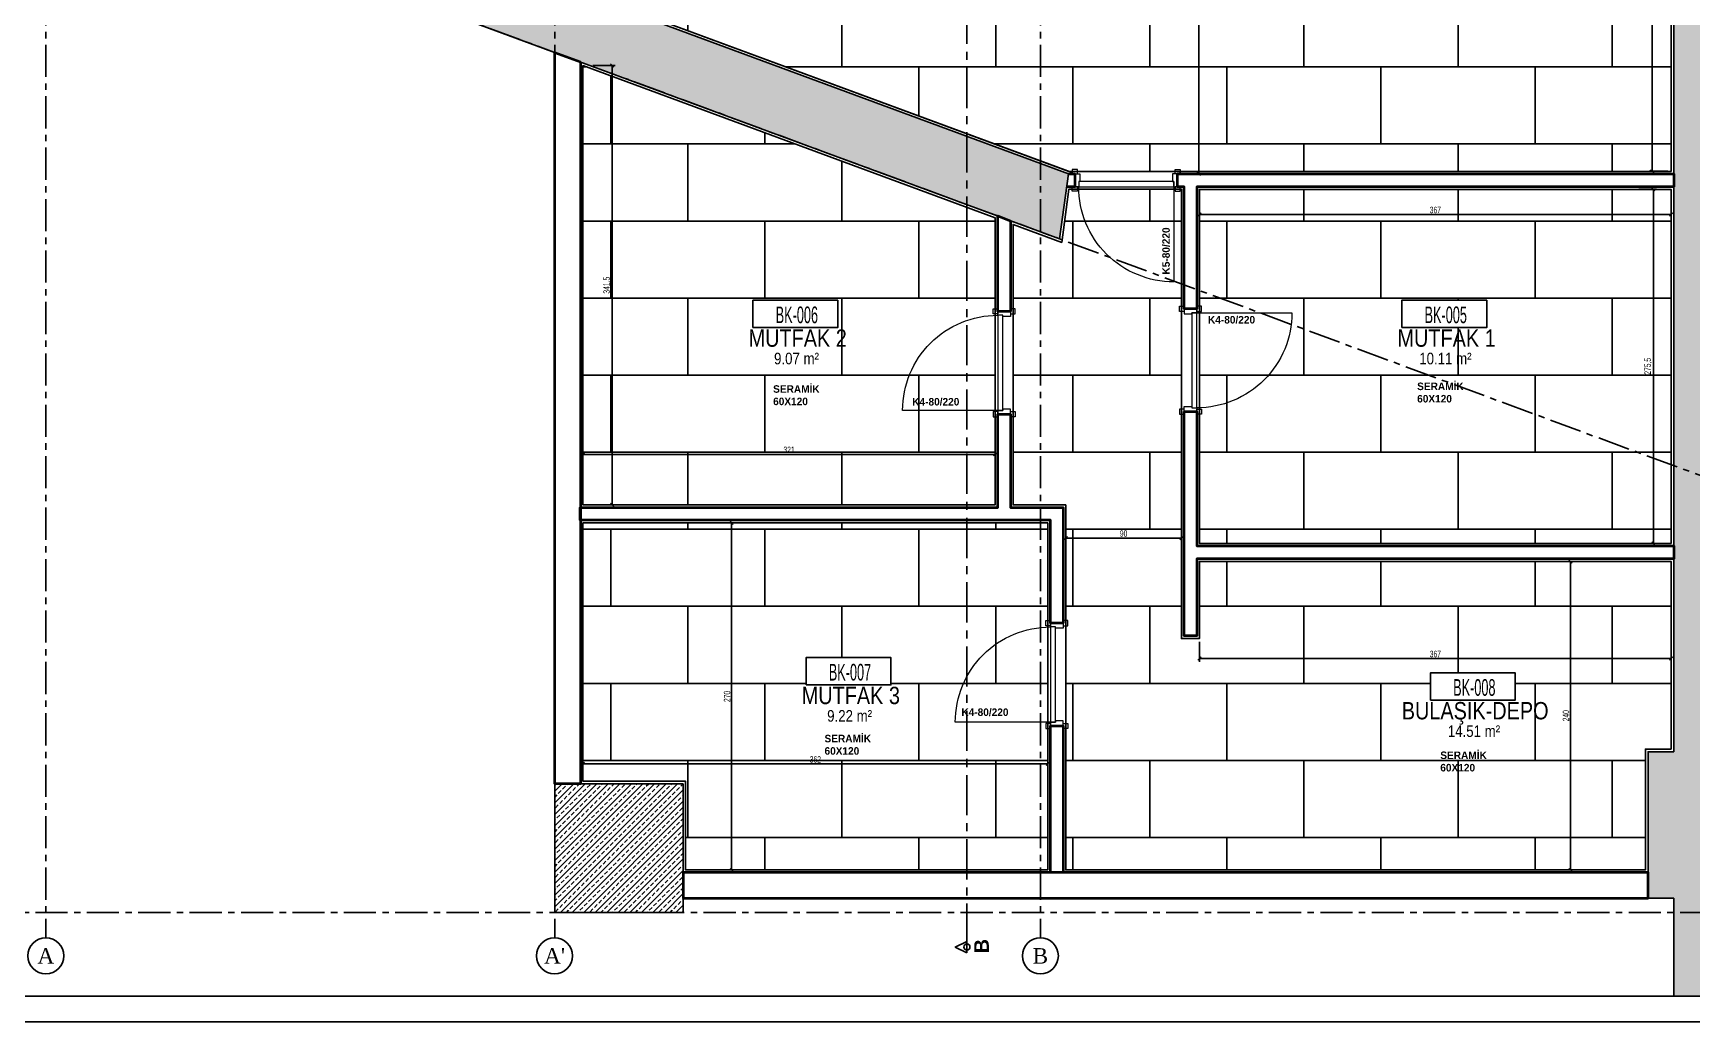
# Model space of a CAD drawing. Header units: millimetres. Extents: x 933584 to 974011, y 4545988 to 4553664.
# Drawn here: x 941054 to 942345, y 4548355 to 4549124 of the extents above; entities that cross this region are included whole.
import ezdxf
from ezdxf.enums import TextEntityAlignment as Align

# ---------------------------------------------------------------- set-up
doc = ezdxf.new("R2010")
doc.units = ezdxf.units.MM
doc.set_wipeout_variables(frame=1)
doc.header["$PDMODE"] = 35
for name, pattern in [('568_AVN_KES_01$0$HIDDEN', [0.375, 0.25, -0.125]), ('CENTER', [2, 1.25, -0.25, 0.25, -0.25]), ('DOT2', [3.175, 0, -3.175])]:
    doc.linetypes.add(name, pattern=pattern)
doc.layers.get('0').update_dxf_attribs({"color": 255})
doc.layers.get('Defpoints').update_dxf_attribs({"color": 8})
for name, color, linetype in [('0-CSX-CXS_20', 14, 'CENTER'), ('0-DMS-50', 143, 'Continuous'), ('0-HSL-HTC', 253, 'Continuous'), ('0-HSL-HTC_200', 1, 'Continuous'), ('0-HSL-SLD', 252, 'Continuous'), ('0-LNS-SPL', 13, '568_AVN_KES_01$0$HIDDEN'), ('0-TXT-PBX', 6, 'Continuous'), ('0-TXT-PTX_50', 8, 'Continuous'), ('0-TXT-XBX_20', 3, 'Continuous'), ('2-SPS-RCN', 2, 'Continuous')]:
    doc.layers.add(name, color=color, linetype=linetype)
doc.layers.add('2-SPS-IBW', color=5, linetype='Continuous', lineweight=40)
doc.layers.add('3-OPN-WDR', color=4, linetype='Continuous', lineweight=18)
doc.styles.add('Century Gothic_B_3', font='GOTHICB.TTF', dxfattribs={"height": 4})
doc.styles.add('dim_romans_50', font='swissl.ttf', dxfattribs={"width": 0.6, "height": 5})
doc.styles.add('MAHAL YAZISI', font='ARIALN.TTF', dxfattribs={"width": 0.8})
doc.styles.get("Standard").update_dxf_attribs({"font": 'times.ttf'})
doc.dimstyles.new('ONK_dim 1_50', dxfattribs={"dimscale": 5, "dimtxt": 4, "dimasz": 0.5, "dimexe": 0.5, "dimexo": 0.5, "dimgap": 0.2, "dimtad": 1, "dimdec": 1, "dimrnd": 0.5, "dimzin": 9, "dimtxsty": 'dim_romans_50', "dimblk": 'OBLIQUE', "dimcen": 1, "dimclre": 256, "dimclrt": 256, "dimazin": 2, "dimtfac": 1, "dimtdec": 1, "dimtix": 1, "dimtmove": 2, "dimatfit": 3, "dimldrblk": 'OBLIQUE', "dimfxl": 3, "dimfxlon": 1, "dimarcsym": 0})
pattern_1 = [(0, (941143.846, 4549757.55), (0, 59.944), []), (90, (941143.846, 4549757.55), (-59.944, 59.944), [59.944, -59.944])]

# ---------------------------------------------------------------- blocks, each defined once
blk = doc.blocks.new('aksno_20')
at = {"layer": '0-TXT-XBX_20'}
blk.add_circle((0, 0), 7, dxfattribs=at)
blk.add_attdef('AKSNO', text='', height=6).set_placement((0, 0), align=Align.MIDDLE_CENTER)
blk = doc.blocks.new('ZVBXCB')
at = {"layer": '0-CSX-CXS_20', "ltscale": 20}
blk.add_line((933780.8, 4548440.5), (932221.5, 4548440.5), dxfattribs=at)
for points in [[(932363.9, 4549835.4), (932363.9, 4548420.7)], [(932759.9, 4549835.4), (932759.9, 4548420.7)], [(933137.9, 4549835.4), (933137.9, 4548420.7)], [(932221.5, 4549308.2), (933780.8, 4548732.7)]]:
    blk.add_lwpolyline(points, dxfattribs=at)
at = {"layer": '0-TXT-XBX_20'}
ref = blk.add_blockref('aksno_20', (932363.9, 4548406.7), dxfattribs=dict(at, xscale=2, yscale=2, zscale=2))
ref.add_attrib('AKSNO', 'A', dxfattribs={"color": 7, "height": 12}).set_placement((932363.9, 4548406.7), align=Align.MIDDLE_CENTER)
ref = blk.add_blockref('aksno_20', (932759.8, 4548406.7), dxfattribs=dict(at, xscale=2, yscale=2, zscale=2))
ref.add_attrib('AKSNO', "A'", dxfattribs={"color": 7, "height": 12}).set_placement((932759.8, 4548406.7), align=Align.MIDDLE_CENTER)
ref = blk.add_blockref('aksno_20', (933137.9, 4548406.7), dxfattribs=dict(at, xscale=2, yscale=2, zscale=2))
ref.add_attrib('AKSNO', 'B', dxfattribs={"color": 7, "height": 12}).set_placement((933137.9, 4548406.7), align=Align.MIDDLE_CENTER)
blk = doc.blocks.new('DBXDB')
at = {"layer": '2-SPS-IBW'}
for points in [[(940322.2, 4549239.5), (940322.2, 4548677.9), (940302.2, 4548677.9), (940302.2, 4549246.9)], [(941153.2, 4548608.9), (941153.2, 4548608.9), (941153.2, 4548608.9), (940402.2, 4548608.9), (940402.2, 4548588.9), (941153.2, 4548588.9), (941153.2, 4548608.9)]]:
    blk.add_lwpolyline(points, close=True, dxfattribs=at)
blk = doc.blocks.new('FDSVBDVBDZVB')
at = {"layer": '0-HSL-HTC_200'}
h = blk.add_hatch(dxfattribs=at)
h.set_pattern_fill('ANSI33', color=256)
h.set_pattern_definition([(45, (935941.6384, 4550274.5564), (-4.490128, 4.490128), []), (45, (935946.1285, 4550274.5564), (-4.490128, 4.490128), [3.175, -1.5875])])
h.paths.add_polyline_path([(941208.2, 4549972.8), (941173.2, 4549972.8), (941173.2, 4548702.9), (941153.2, 4548702.9), (941153.2, 4548588.9), (941173.2, 4548588.9), (941173.2, 4548512.8), (941208.2, 4548512.8)])
h = blk.add_hatch(dxfattribs=at)
h.set_pattern_fill('ANSI33', color=256)
h.set_pattern_definition([(45, (935939.6384, 4550274.5564), (-4.490128, 4.490128), []), (45, (935944.1285, 4550274.5564), (-4.490128, 4.490128), [3.175, -1.5875])])
h.paths.add_polyline_path([(940055.3, 4549338), (940072.6, 4549384.9), (940702, 4549152.3), (940695.2, 4549101.8)])
h = blk.add_hatch(dxfattribs=at)
h.set_pattern_fill('ANSI33', color=256)
h.set_pattern_definition([(45, (935944.3535, 4550275.225), (-4.490128, 4.490128), []), (45, (935948.8436, 4550275.225), (-4.490128, 4.490128), [3.175, -1.5875])])
h.paths.add_polyline_path([(940402.2, 4548677.9), (940302.2, 4548677.9), (940302.2, 4548577.9), (940402.2, 4548577.9)])
at = {"layer": '2-SPS-RCN'}
for points in [[(941208.2, 4549972.8), (941173.2, 4549972.8), (941173.2, 4548702.9), (941153.2, 4548702.9), (941153.2, 4548588.9), (941173.2, 4548588.9), (941173.2, 4548512.8), (941208.2, 4548512.8)], [(940402.2, 4548677.9), (940302.2, 4548677.9), (940302.2, 4548577.9), (940402.2, 4548577.9)]]:
    blk.add_lwpolyline(points, close=True, dxfattribs=at)
blk.add_lwpolyline([(940055.3, 4549338), (940072.6, 4549384.9), (940702, 4549152.3), (940695.2, 4549101.8), (940055.3, 4549338)], dxfattribs=at)
blk = doc.blocks.new('kapı_multi1')
at = {"color": 8}
blk.add_lwpolyline([(3, 0), (3, 74, -0.414214), (77, 0, -1)], format="xyb", dxfattribs=at)
for points in [[(2, 3.5), (-2, 3.5), (-2, 0), (2, 0)], [(0, -10), (4, -10), (4, -4), (3, -4), (3, 0), (0, 0)], [(77, -4), (77, 0), (3, 0), (3, -4)], [(80, -10), (76, -10), (76, -4), (77, -4), (77, 0), (80, 0)], [(78, 3.5), (82, 3.5), (82, 0), (78, 0)], [(2, -13.5), (-2, -13.5), (-2, -10), (2, -10)], [(78, -13.5), (82, -13.5), (82, -10), (78, -10)]]:
    blk.add_lwpolyline(points, close=True)
blk = doc.blocks.new('MAHAL_KODU')
at = {"layer": '0-TXT-PTX_50'}
blk.add_attdef('ALAN', text='', height=0.2, dxfattribs=at).set_placement((0, -0.95), align=Align.MIDDLE_CENTER)
at = {"linetype": 'DOT2', "ltscale": 10000}
blk.add_wipeout([(-0.748, 0.049), (0.721, 0.049), (0.722, -0.423), (-0.752, -0.425)], dxfattribs=at)
at = {"layer": '0-TXT-PBX'}
blk.add_lwpolyline([(-0.748, -0.422), (0.721, -0.422), (0.721, 0.049), (-0.748, 0.049)], close=True, dxfattribs=at)
at = {"layer": '0-TXT-PTX_50'}
for tag, p in [('MAHAL_KODU', (0, -0.2)), ('MEKAN_ADI', (0, -0.65))]:
    blk.add_attdef(tag, text='', height=0.3, dxfattribs=at).set_placement(p, align=Align.MIDDLE_CENTER)
blk = doc.blocks.new('_Oblique')
at = {"color": 0, "linetype": 'ByBlock', "lineweight": -2}
blk.add_line((-0.5, -0.5), (0.5, 0.5), dxfattribs=at)
blk = doc.blocks.new('*D1464')
at = {"layer": '0-DMS-50', "lineweight": -2}
for p, q in [((942326.3, 4549376.5), (942311.6, 4549376.5)), ((942326.3, 4549017), (942311.6, 4549017))]:
    blk.add_line(p, q, dxfattribs=at)
at = {"layer": '0-DMS-50', "color": 0, "lineweight": -2}
blk.add_line((942314.1, 4549376.5), (942314.1, 4549017), dxfattribs=at)
at = {"layer": 'Defpoints', "color": 0}
for p in [(942328.8, 4549376.5), (942314.1, 4549017), (942328.8, 4549017)]:
    blk.add_point(p, dxfattribs=at)
at = {"layer": '0-DMS-50', "color": 0, "linetype": 'ByBlock', "lineweight": -2, "xscale": 2.5, "yscale": 2.5, "zscale": 2.5}
for p, rotation in [((942314.1, 4549376.5), 90), ((942314.1, 4549017), 270)]:
    blk.add_blockref('_Oblique', p, dxfattribs=dict(at, rotation=rotation))
at = {"layer": '0-DMS-50', "insert": (942310.1, 4549196.8), "char_height": 5, "attachment_point": 5, "rotation": 90, "style": 'dim_romans_50'}
blk.add_mtext('359,5', dxfattribs=at)
blk = doc.blocks.new('*D1473')
at = {"layer": '0-DMS-50', "lineweight": -2}
for p, q in [((941949.2, 4549376.5), (941963.7, 4549376.5)), ((941949.2, 4549015), (941963.7, 4549015))]:
    blk.add_line(p, q, dxfattribs=at)
at = {"layer": '0-DMS-50', "color": 0, "lineweight": -2}
blk.add_line((941961.2, 4549015), (941961.2, 4549376.5), dxfattribs=at)
at = {"layer": 'Defpoints', "color": 0}
for p in [(941946.7, 4549376.5), (941961.2, 4549376.5), (941946.7, 4549015)]:
    blk.add_point(p, dxfattribs=at)
at = {"layer": '0-DMS-50', "color": 0, "linetype": 'ByBlock', "lineweight": -2, "xscale": 2.5, "yscale": 2.5, "zscale": 2.5}
for p, rotation in [((941961.2, 4549376.5), 90), ((941961.2, 4549015), 270)]:
    blk.add_blockref('_Oblique', p, dxfattribs=dict(at, rotation=rotation))
at = {"layer": '0-DMS-50', "insert": (941957.2, 4549195.8), "char_height": 5, "attachment_point": 5, "rotation": 90, "style": 'dim_romans_50'}
blk.add_mtext('361,5', dxfattribs=at)
blk = doc.blocks.new('*D1476')
at = {"layer": '0-DMS-50', "lineweight": -2}
for p, q in [((941961.7, 4548998.4), (941961.7, 4548980.9)), ((942328.8, 4548998.4), (942328.8, 4548980.9))]:
    blk.add_line(p, q, dxfattribs=at)
at = {"layer": '0-DMS-50', "color": 0, "lineweight": -2}
blk.add_line((942328.8, 4548983.4), (941961.7, 4548983.4), dxfattribs=at)
at = {"layer": 'Defpoints', "color": 0}
for p in [(941961.7, 4549003), (942328.8, 4549003), (941961.7, 4548983.4)]:
    blk.add_point(p, dxfattribs=at)
at = {"layer": '0-DMS-50', "color": 0, "linetype": 'ByBlock', "lineweight": -2, "xscale": 2.5, "yscale": 2.5, "zscale": 2.5, "rotation": 180}
blk.add_blockref('_Oblique', (941961.7, 4548983.4), dxfattribs=at)
at = {"layer": '0-DMS-50', "color": 0, "linetype": 'ByBlock', "lineweight": -2, "xscale": 2.5, "yscale": 2.5, "zscale": 2.5}
blk.add_blockref('_Oblique', (942328.8, 4548983.4), dxfattribs=at)
at = {"layer": '0-DMS-50', "insert": (942145.3, 4548986.9), "char_height": 5, "attachment_point": 5, "style": 'dim_romans_50'}
blk.add_mtext('367', dxfattribs=at)
blk = doc.blocks.new('*D1477')
at = {"layer": '0-DMS-50', "lineweight": -2}
for p, q in [((942303.6, 4549003), (942317.5, 4549003)), ((942303.6, 4548727.5), (942317.5, 4548727.5))]:
    blk.add_line(p, q, dxfattribs=at)
at = {"layer": '0-DMS-50', "color": 0, "lineweight": -2}
blk.add_line((942315, 4549003), (942315, 4548727.5), dxfattribs=at)
at = {"layer": 'Defpoints', "color": 0}
for p in [(942301.1, 4549003), (942301.1, 4548727.5), (942315, 4548727.5)]:
    blk.add_point(p, dxfattribs=at)
at = {"layer": '0-DMS-50', "color": 0, "linetype": 'ByBlock', "lineweight": -2, "xscale": 2.5, "yscale": 2.5, "zscale": 2.5}
for p, rotation in [((942315, 4549003), 90), ((942315, 4548727.5), 270)]:
    blk.add_blockref('_Oblique', p, dxfattribs=dict(at, rotation=rotation))
at = {"layer": '0-DMS-50', "insert": (942311, 4548865.3), "char_height": 5, "attachment_point": 5, "rotation": 90, "style": 'dim_romans_50'}
blk.add_mtext('275,5', dxfattribs=at)
blk = doc.blocks.new('*D1478')
at = {"layer": '0-DMS-50', "lineweight": -2}
for p, q in [((941481.8, 4548789.1), (941481.8, 4548799.3)), ((941802.7, 4548789.1), (941802.7, 4548799.3))]:
    blk.add_line(p, q, dxfattribs=at)
at = {"layer": '0-DMS-50', "color": 0, "lineweight": -2}
blk.add_line((941802.7, 4548796.8), (941481.8, 4548796.8), dxfattribs=at)
at = {"layer": 'Defpoints', "color": 0}
for p in [(941481.8, 4548796.8), (941481.8, 4548786.6), (941802.7, 4548786.6)]:
    blk.add_point(p, dxfattribs=at)
at = {"layer": '0-DMS-50', "color": 0, "linetype": 'ByBlock', "lineweight": -2, "xscale": 2.5, "yscale": 2.5, "zscale": 2.5, "rotation": 180}
blk.add_blockref('_Oblique', (941481.8, 4548796.8), dxfattribs=at)
at = {"layer": '0-DMS-50', "color": 0, "linetype": 'ByBlock', "lineweight": -2, "xscale": 2.5, "yscale": 2.5, "zscale": 2.5}
blk.add_blockref('_Oblique', (941802.7, 4548796.8), dxfattribs=at)
at = {"layer": '0-DMS-50', "insert": (941642.3, 4548800.3), "char_height": 5, "attachment_point": 5, "style": 'dim_romans_50'}
blk.add_mtext('321', dxfattribs=at)
blk = doc.blocks.new('*D1479')
at = {"layer": '0-DMS-50', "lineweight": -2}
for p, q in [((941489.6, 4549099.3), (941507.1, 4549099.3)), ((941489.6, 4548757.5), (941507.1, 4548757.5))]:
    blk.add_line(p, q, dxfattribs=at)
at = {"layer": '0-DMS-50', "color": 0, "lineweight": -2}
blk.add_line((941504.6, 4549099.3), (941504.6, 4548757.5), dxfattribs=at)
at = {"layer": 'Defpoints', "color": 0}
for p in [(941481.8, 4549099.3), (941481.8, 4548757.5), (941504.6, 4548757.5)]:
    blk.add_point(p, dxfattribs=at)
at = {"layer": '0-DMS-50', "color": 0, "linetype": 'ByBlock', "lineweight": -2, "xscale": 2.5, "yscale": 2.5, "zscale": 2.5}
for p, rotation in [((941504.6, 4549099.3), 90), ((941504.6, 4548757.5), 270)]:
    blk.add_blockref('_Oblique', p, dxfattribs=dict(at, rotation=rotation))
at = {"layer": '0-DMS-50', "insert": (941500.7, 4548928.4), "char_height": 5, "attachment_point": 5, "rotation": 90, "style": 'dim_romans_50'}
blk.add_mtext('341,5', dxfattribs=at)
blk = doc.blocks.new('*D1480')
at = {"layer": '0-DMS-50', "lineweight": -2}
for p, q in [((941608.4, 4548743.5), (941595.1, 4548743.5)), ((941608.4, 4548473.5), (941595.1, 4548473.5))]:
    blk.add_line(p, q, dxfattribs=at)
at = {"layer": '0-DMS-50', "color": 0, "lineweight": -2}
blk.add_line((941597.6, 4548743.5), (941597.6, 4548473.5), dxfattribs=at)
at = {"layer": 'Defpoints', "color": 0}
for p in [(941610.9, 4548743.5), (941597.6, 4548473.5), (941610.9, 4548473.5)]:
    blk.add_point(p, dxfattribs=at)
at = {"layer": '0-DMS-50', "color": 0, "linetype": 'ByBlock', "lineweight": -2, "xscale": 2.5, "yscale": 2.5, "zscale": 2.5}
for p, rotation in [((941597.6, 4548743.5), 90), ((941597.6, 4548473.5), 270)]:
    blk.add_blockref('_Oblique', p, dxfattribs=dict(at, rotation=rotation))
at = {"layer": '0-DMS-50', "insert": (941594.1, 4548608.5), "char_height": 5, "attachment_point": 5, "rotation": 90, "style": 'dim_romans_50'}
blk.add_mtext('270', dxfattribs=at)
blk = doc.blocks.new('*D1481')
at = {"layer": '0-DMS-50', "lineweight": -2}
for p, q in [((941481.8, 4548545), (941481.8, 4548558.5)), ((941843.7, 4548545), (941843.7, 4548558.5))]:
    blk.add_line(p, q, dxfattribs=at)
at = {"layer": '0-DMS-50', "color": 0, "lineweight": -2}
blk.add_line((941481.8, 4548556), (941843.7, 4548556), dxfattribs=at)
at = {"layer": 'Defpoints', "color": 0}
for p in [(941843.7, 4548556), (941481.8, 4548542.5), (941843.7, 4548542.5)]:
    blk.add_point(p, dxfattribs=at)
at = {"layer": '0-DMS-50', "color": 0, "linetype": 'ByBlock', "lineweight": -2, "xscale": 2.5, "yscale": 2.5, "zscale": 2.5, "rotation": 180}
blk.add_blockref('_Oblique', (941481.8, 4548556), dxfattribs=at)
at = {"layer": '0-DMS-50', "color": 0, "linetype": 'ByBlock', "lineweight": -2, "xscale": 2.5, "yscale": 2.5, "zscale": 2.5}
blk.add_blockref('_Oblique', (941843.7, 4548556), dxfattribs=at)
at = {"layer": '0-DMS-50', "insert": (941662.8, 4548559.5), "char_height": 5, "attachment_point": 5, "style": 'dim_romans_50'}
blk.add_mtext('362', dxfattribs=at)
blk = doc.blocks.new('*D1482')
at = {"layer": '0-DMS-50', "lineweight": -2}
for p, q in [((941857.7, 4548734.2), (941857.7, 4548734.2)), ((941947.7, 4548734.2), (941947.7, 4548734.2))]:
    blk.add_line(p, q, dxfattribs=at)
at = {"layer": '0-DMS-50', "color": 0, "lineweight": -2}
blk.add_line((941857.7, 4548731.7), (941947.7, 4548731.7), dxfattribs=at)
at = {"layer": 'Defpoints', "color": 0}
for p in [(941857.7, 4548731.7), (941947.7, 4548731.7), (941947.7, 4548731.7)]:
    blk.add_point(p, dxfattribs=at)
at = {"layer": '0-DMS-50', "color": 0, "linetype": 'ByBlock', "lineweight": -2, "xscale": 2.5, "yscale": 2.5, "zscale": 2.5, "rotation": 180}
blk.add_blockref('_Oblique', (941857.7, 4548731.7), dxfattribs=at)
at = {"layer": '0-DMS-50', "color": 0, "linetype": 'ByBlock', "lineweight": -2, "xscale": 2.5, "yscale": 2.5, "zscale": 2.5}
blk.add_blockref('_Oblique', (941947.7, 4548731.7), dxfattribs=at)
at = {"layer": '0-DMS-50', "insert": (941902.7, 4548735.2), "char_height": 5, "attachment_point": 5, "style": 'dim_romans_50'}
blk.add_mtext('90', dxfattribs=at)
blk = doc.blocks.new('*D1483')
at = {"layer": '0-DMS-50', "lineweight": -2}
for p, q in [((942235.7, 4548713.5), (942253, 4548713.5)), ((942235.7, 4548473.5), (942253, 4548473.5))]:
    blk.add_line(p, q, dxfattribs=at)
at = {"layer": '0-DMS-50', "color": 0, "lineweight": -2}
blk.add_line((942250.5, 4548713.5), (942250.5, 4548473.5), dxfattribs=at)
at = {"layer": 'Defpoints', "color": 0}
for p in [(942233.2, 4548713.5), (942233.2, 4548473.5), (942250.5, 4548473.5)]:
    blk.add_point(p, dxfattribs=at)
at = {"layer": '0-DMS-50', "color": 0, "linetype": 'ByBlock', "lineweight": -2, "xscale": 2.5, "yscale": 2.5, "zscale": 2.5}
for p, rotation in [((942250.5, 4548713.5), 90), ((942250.5, 4548473.5), 270)]:
    blk.add_blockref('_Oblique', p, dxfattribs=dict(at, rotation=rotation))
at = {"layer": '0-DMS-50', "insert": (942247, 4548593.5), "char_height": 5, "attachment_point": 5, "rotation": 90, "style": 'dim_romans_50'}
blk.add_mtext('240', dxfattribs=at)
blk = doc.blocks.new('*D1484')
at = {"layer": '0-DMS-50', "lineweight": -2}
for p, q in [((941961.7, 4548651), (941961.7, 4548635.5)), ((942328.8, 4548651), (942328.8, 4548635.5))]:
    blk.add_line(p, q, dxfattribs=at)
at = {"layer": '0-DMS-50', "color": 0, "lineweight": -2}
blk.add_line((941961.7, 4548638), (942328.8, 4548638), dxfattribs=at)
at = {"layer": 'Defpoints', "color": 0}
for p in [(941961.7, 4548653.5), (942328.8, 4548653.5), (942328.8, 4548638)]:
    blk.add_point(p, dxfattribs=at)
at = {"layer": '0-DMS-50', "color": 0, "linetype": 'ByBlock', "lineweight": -2, "xscale": 2.5, "yscale": 2.5, "zscale": 2.5, "rotation": 180}
blk.add_blockref('_Oblique', (941961.7, 4548638), dxfattribs=at)
at = {"layer": '0-DMS-50', "color": 0, "linetype": 'ByBlock', "lineweight": -2, "xscale": 2.5, "yscale": 2.5, "zscale": 2.5}
blk.add_blockref('_Oblique', (942328.8, 4548638), dxfattribs=at)
at = {"layer": '0-DMS-50', "insert": (942145.3, 4548641.5), "char_height": 5, "attachment_point": 5, "style": 'dim_romans_50'}
blk.add_mtext('367', dxfattribs=at)
blk = doc.blocks.new('CXVBXCBXCB')
for points in [[(936604.1, 4552639.8), (936595, 4552635.4), (936604.1, 4552631), (936604.1, 4552639.8)], [(936604.1, 4551247.2), (936595, 4551251.6), (936604.1, 4551256), (936604.1, 4551247.2)]]:
    blk.add_lwpolyline(points)
at = {"linetype": 'CENTER', "ltscale": 25}
blk.add_lwpolyline([(936604.1, 4552635.4), (936604.1, 4551251.6)], dxfattribs=at)
for centre in [(936604.1, 4552635.4), (936604.1, 4551251.6)]:
    blk.add_circle(centre, 2.41)
at = {"linetype": 'CENTER', "ltscale": 10, "char_height": 11.393, "attachment_point": 3, "rotation": 90, "line_spacing_factor": 0.984502, "style": 'Century Gothic_B_3'}
for insert, width in [((936609.8, 4553261.2), 630.339), ((936609.8, 4553142.8), 1895.969)]:
    blk.add_mtext('\\pxql;{\\fFranklin Gothic Book|b1|i0|c162|p34;B}', dxfattribs=dict(at, insert=insert, width=width))

msp = doc.modelspace()

# ---------------------------------------------------------------- hatches: boundary and pattern name
at = {"layer": '0-HSL-SLD'}
h = msp.add_hatch(dxfattribs=at)
h.set_pattern_fill('AR-B816', color=256, scale=0.295)
h.set_pattern_definition([(0, (941143.846, 4549757.55), (0, 59.944), []), (90, (941143.846, 4549757.55), (-59.944, 59.944), [59.944, -59.944])])
h.paths.add_polyline_path([(941083.85, 4549757.55), (941203.85, 4549757.55), (941203.85, 4549791.55), (941401.84, 4549791.55), (941401.84, 4549762.53), (941841.85, 4549762.53), (941841.85, 4549376.53), (942328.84, 4549376.53), (942328.84, 4549016.97), (942248.27, 4549016.97), (942032.27, 4549016.97), (941860.06, 4549016.97), (941730.96, 4549064.68), (941430.85, 4549175.59), (941461.94, 4549261.11), (941461.94, 4549617.46), (941177.94, 4549617.46), (941177.94, 4549572.46), (941083.85, 4549572.46)])
h = msp.add_hatch(dxfattribs=at)
h.set_pattern_fill('AR-B816', color=256, scale=0.295)
h.set_pattern_definition(pattern_1)
h.paths.add_polyline_path([(941802.71, 4548826.03), (941802.71, 4548757.53), (941481.84, 4548757.53), (941481.84, 4549099.28), (941802.71, 4548980.85)])
h = msp.add_hatch(dxfattribs=at)
h.set_pattern_fill('AR-B816', color=256, scale=0.295)
h.set_pattern_definition(pattern_1)
h.paths.add_polyline_path([(941857.71, 4548583.53), (941857.71, 4548757.53), (941816.71, 4548757.53), (941816.71, 4548975.68), (941854.59, 4548961.71), (941860.15, 4549003.22), (941947.71, 4549003.22), (941947.71, 4548653.53), (941961.71, 4548653.53), (941961.71, 4548713.53), (942328.84, 4548713.53), (942328.84, 4548567.53), (942308.84, 4548567.53), (942308.84, 4548473.53), (941857.71, 4548473.53)])
h = msp.add_hatch(dxfattribs=at)
h.set_pattern_fill('AR-B816', color=256, scale=0.295)
h.set_pattern_definition(pattern_1)
h.paths.add_polyline_path([(942248.27, 4549002.97), (942328.84, 4549002.97), (942328.84, 4548727.53), (941961.71, 4548727.53), (941961.71, 4549002.97)])
h = msp.add_hatch(dxfattribs=at)
h.set_pattern_fill('AR-B816', color=256, scale=0.295)
h.set_pattern_definition(pattern_1)
h.paths.add_polyline_path([(941843.71, 4548667.53), (941843.71, 4548473.53), (941561.84, 4548473.53), (941561.84, 4548542.53), (941481.84, 4548542.53), (941481.84, 4548743.53), (941843.71, 4548743.53)])

# ---------------------------------------------------------------- linework, layer by layer
at = {"color": 0}
for points in [[(940901.5, 4549855.4), (943001.5, 4549855.4), (943001.5, 4548355.4), (940901.5, 4548355.4)], [(940921.5, 4549835.4), (942981.5, 4549835.4), (942981.5, 4548375.4), (940921.5, 4548375.4)]]:
    msp.add_lwpolyline(points, close=True, dxfattribs=at)
at = {"layer": '0-HSL-SLD'}
msp.add_lwpolyline([(941083.85, 4549757.55), (941203.85, 4549757.55), (941203.85, 4549791.55), (941401.84, 4549791.55), (941401.84, 4549762.53), (941841.85, 4549762.53), (941841.85, 4549376.53), (942328.84, 4549376.53), (942328.84, 4549016.97), (942248.27, 4549016.97), (942248.27, 4549016.97), (942032.27, 4549016.97), (942032.27, 4549016.97), (941860.06, 4549016.97), (941730.96, 4549064.68), (941730.96, 4549064.68), (941430.85, 4549175.59), (941461.94, 4549258.3), (941461.94, 4549617.46), (941177.94, 4549617.46), (941177.94, 4549572.46), (941083.85, 4549572.46)], close=True, dxfattribs=at)
at = {"layer": '0-LNS-SPL', "linetype": 'ByBlock', "ltscale": 0.5}
for points in [[(941083.85, 4549716.55), (941083.85, 4549757.55), (941203.85, 4549757.55), (941203.85, 4549791.55), (941401.84, 4549791.55), (941401.84, 4549762.53), (941841.85, 4549762.53), (941841.85, 4549376.53), (942328.84, 4549376.53), (942328.84, 4549016.97), (942248.27, 4549016.97)], [(941861.72, 4549014.97), (941861.9, 4549016.29), (941430.85, 4549175.59), (941431.19, 4549176.53)], [(941946.71, 4549014.97), (941946.71, 4549016.97), (942248.27, 4549016.97)], [(941857.71, 4548583.53), (941857.71, 4548757.53), (941816.71, 4548757.53), (941816.71, 4548975.68), (941854.59, 4548961.71), (941860.15, 4549003.22), (941947.71, 4549003.22), (941947.71, 4548653.53), (941961.71, 4548653.53), (941961.71, 4548713.53), (942328.84, 4548713.53), (942328.84, 4548567.53), (942308.84, 4548567.53), (942308.84, 4548473.53), (941857.71, 4548473.53), (941857.71, 4548583.53)], [(942248.27, 4549002.97), (942328.84, 4549002.97), (942328.84, 4548727.53), (941961.71, 4548727.53), (941961.71, 4549002.97), (942248.27, 4549002.97)], [(941959.71, 4548910.03), (941949.71, 4548910.03)], [(941814.71, 4548828.03), (941809.71, 4548828.03), (941804.71, 4548828.03)], [(941959.71, 4548830.03), (941949.71, 4548830.03)], [(941843.71, 4548667.53), (941843.71, 4548473.53), (941561.84, 4548473.53), (941561.84, 4548542.53), (941481.84, 4548542.53), (941481.84, 4548743.53), (941843.71, 4548743.53), (941843.71, 4548667.53)]]:
    msp.add_lwpolyline(points, dxfattribs=at)
msp.add_lwpolyline([(941802.71, 4548826.03), (941802.71, 4548757.53), (941481.84, 4548757.53), (941481.84, 4549099.28), (941802.71, 4548980.85), (941802.71, 4548826.03), (941802.71, 4548826.03)], close=True, dxfattribs=at)
at = {"layer": '2-SPS-IBW'}
for points in [[(941859.71, 4549014.97), (941864.71, 4549014.97), (941864.71, 4549004.97), (941858.37, 4549004.97)], [(942330.84, 4549004.97), (941959.71, 4549004.97), (941959.71, 4548910.03), (941949.71, 4548910.03), (941949.71, 4549004.97), (941944.71, 4549004.97), (941944.71, 4549014.97), (942330.84, 4549014.97), (942330.84, 4549004.97)], [(941814.71, 4548908.03), (941804.71, 4548908.03), (941804.71, 4548982.24), (941814.71, 4548978.55), (941814.71, 4548908.03)], [(941855.71, 4548665.53), (941845.71, 4548665.53), (941845.71, 4548745.53), (941479.84, 4548745.53), (941479.84, 4548755.53), (941804.71, 4548755.53), (941804.71, 4548828.03), (941814.71, 4548828.03), (941814.71, 4548755.53), (941855.71, 4548755.53), (941855.71, 4548665.53)], [(941949.71, 4548830.03), (941959.71, 4548830.03), (941959.71, 4548725.53), (942330.84, 4548725.53), (942330.84, 4548715.53), (941959.71, 4548715.53), (941959.71, 4548655.53), (941949.71, 4548655.53), (941949.71, 4548830.03)], [(941845.71, 4548471.53), (941845.71, 4548585.53), (941855.71, 4548585.53), (941855.71, 4548471.53)]]:
    msp.add_lwpolyline(points, dxfattribs=at)

# ---------------------------------------------------------------- block references
for name, p in [('ZVBXCB', (8700, 0)), ('FDSVBDVBDZVB', (1157.69, -137.36)), ('CXVBXCBXCB', (5176.62, -2838.04))]:
    msp.add_blockref(name, p)
at = {"layer": '0-HSL-HTC'}
msp.add_blockref('DBXDB', (1157.69, -137.36), dxfattribs=at)
at = {"layer": '3-OPN-WDR', "extrusion": (0, 0, -1), "xscale": -1, "zscale": -1}
for p, rotation in [((-941944.71, 4549004.97), 180), ((-941959.71, 4548910.03), 89.99999999999997), ((-941804.71, 4548828.03), 270), ((-941845.71, 4548585.53), 270)]:
    msp.add_blockref('kapı_multi1', p, dxfattribs=dict(at, rotation=rotation))

# ---------------------------------------------------------------- texts
at = {"layer": '0-TXT-XBX_20', "insert": (941932.77, 4548936.7), "char_height": 5.8729, "width": 228.8091, "attachment_point": 1, "rotation": 90, "line_spacing_factor": 0.984502, "style": 'Century Gothic_B_3'}
msp.add_mtext('\\pxql;{\\fFranklin Gothic Book|b1|i0|c162|p34;K5-80/220}', dxfattribs=at)
at = {"layer": '0-TXT-XBX_20', "char_height": 5.8729, "width": 228.8091, "attachment_point": 1, "line_spacing_factor": 0.984502, "style": 'Century Gothic_B_3'}
for insert in [(941968.35, 4548904.47), (941738.17, 4548840.67), (941776.42, 4548599.19)]:
    msp.add_mtext('\\pxql;{\\fFranklin Gothic Book|b1|i0|c162|p34;K4-80/220}', dxfattribs=dict(at, insert=insert))
at = {"layer": '0-TXT-XBX_20', "color": 0, "char_height": 5.8729, "width": 228.8091, "attachment_point": 1, "line_spacing_factor": 0.984502, "style": 'Century Gothic_B_3'}
for insert in [(941629.91, 4548850.59), (942131.15, 4548852.67), (941669.9, 4548578.68), (942149.16, 4548565.66)]:
    msp.add_mtext('\\pxql;{\\fFranklin Gothic Book|b1|i0|c162|p34;SERAMİK \\P60X120}', dxfattribs=dict(at, insert=insert))

# ---------------------------------------------------------------- dimensions: what is measured, and where the dimension line sits
at = {"layer": '0-DMS-50'}
for p1, p2, distance, picture, middle in [((941946.71, 4549014.97), (941946.71, 4549376.53), -14.48, '*D1473', (941957.21, 4549195.75)), ((942328.84, 4549376.53), (942328.84, 4549016.97), -14.75, '*D1464', (942310.12, 4549196.75)), ((941481.8435, 4549099.2823), (941481.8435, 4548757.535), 22.799, '*D1479', (941500.6662, 4548928.4086)), ((942328.84, 4549002.97), (941961.71, 4549002.97), 19.6, '*D1476', (942145.27, 4548986.87)), ((942301.11, 4549002.97), (942301.11, 4548727.53), 13.89, '*D1477', (942311.03, 4548865.25)), ((941802.71, 4548786.64), (941481.84, 4548786.64), -10.13, '*D1478', (941642.27, 4548800.28)), ((941610.94, 4548743.53), (941610.94, 4548473.53), -13.3, '*D1480', (941594.14, 4548608.53)), ((941857.71, 4548731.7), (941947.71, 4548731.7), 0, '*D1482', (941902.71, 4548735.2)), ((941961.71, 4548653.53), (942328.84, 4548653.53), -15.57, '*D1484', (942145.27, 4548641.47))]:
    dim = msp.add_aligned_dim(p1=p1, p2=p2, distance=distance, dimstyle='ONK_dim 1_50', dxfattribs=at)
    dim.commit()
    dim.dimension.update_dxf_attribs({"geometry": picture, "text_midpoint": middle})
dim = msp.add_linear_dim(base=(941843.71, 4548555.98), p1=(941481.84, 4548542.53), p2=(941843.71, 4548542.53), dimstyle='ONK_dim 1_50', dxfattribs=at)
dim.commit()
dim.dimension.update_dxf_attribs({"geometry": '*D1481', "text_midpoint": (941662.77, 4548559.48)})

# ---------------------------------------------------------------- next in the draw order: block references
ref = msp.add_blockref('MAHAL_KODU', (941647.82, 4548914.46), dxfattribs=dict(xscale=45, yscale=45, zscale=1.2))
ref.add_attrib('MAHAL_KODU', 'BK-006', dxfattribs={"layer": '0-TXT-PTX_50', "height": 12.937, "style": 'MAHAL YAZISI', "width": 0.666667}).set_placement((941648.37, 4548905.34), align=Align.MIDDLE_CENTER)
ref.add_attrib('MEKAN_ADI', 'MUTFAK 2', dxfattribs={"layer": '0-TXT-PTX_50', "height": 13.5, "style": 'MAHAL YAZISI'}).set_placement((941649.04, 4548887.24), align=Align.MIDDLE_CENTER)
ref.add_attrib('ALAN', '9.07 m²', dxfattribs={"layer": '0-TXT-PTX_50', "height": 9, "style": 'MAHAL YAZISI'}).set_placement((941648.11, 4548871.36), align=Align.MIDDLE_CENTER)
ref = msp.add_blockref('MAHAL_KODU', (942152.85, 4548914.46), dxfattribs=dict(xscale=45, yscale=45, zscale=1.2))
ref.add_attrib('MAHAL_KODU', 'BK-005', dxfattribs={"layer": '0-TXT-PTX_50', "height": 12.937, "style": 'MAHAL YAZISI', "width": 0.666667}).set_placement((942153.4, 4548905.34), align=Align.MIDDLE_CENTER)
ref.add_attrib('MEKAN_ADI', 'MUTFAK 1', dxfattribs={"layer": '0-TXT-PTX_50', "height": 13.5, "style": 'MAHAL YAZISI'}).set_placement((942154.07, 4548887.24), align=Align.MIDDLE_CENTER)
ref.add_attrib('ALAN', '10.11 m²', dxfattribs={"layer": '0-TXT-PTX_50', "height": 9, "style": 'MAHAL YAZISI'}).set_placement((942153.14, 4548871.36), align=Align.MIDDLE_CENTER)
ref = msp.add_blockref('MAHAL_KODU', (941689.16, 4548636.48), dxfattribs=dict(xscale=45, yscale=45, zscale=1.2))
ref.add_attrib('MAHAL_KODU', 'BK-007', dxfattribs={"layer": '0-TXT-PTX_50', "height": 12.937, "style": 'MAHAL YAZISI', "width": 0.666667}).set_placement((941689.71, 4548627.36), align=Align.MIDDLE_CENTER)
ref.add_attrib('MEKAN_ADI', 'MUTFAK 3', dxfattribs={"layer": '0-TXT-PTX_50', "height": 13.5, "style": 'MAHAL YAZISI'}).set_placement((941690.38, 4548609.27), align=Align.MIDDLE_CENTER)
ref.add_attrib('ALAN', '9.22 m²', dxfattribs={"layer": '0-TXT-PTX_50', "height": 9, "style": 'MAHAL YAZISI'}).set_placement((941689.45, 4548593.38), align=Align.MIDDLE_CENTER)
ref = msp.add_blockref('MAHAL_KODU', (942175.08, 4548624.61), dxfattribs=dict(xscale=45, yscale=45, zscale=1.2))
ref.add_attrib('MAHAL_KODU', 'BK-008', dxfattribs={"layer": '0-TXT-PTX_50', "height": 12.937, "style": 'MAHAL YAZISI', "width": 0.666667}).set_placement((942175.64, 4548615.49), align=Align.MIDDLE_CENTER)
ref.add_attrib('MEKAN_ADI', 'BULAŞIK-DEPO', dxfattribs={"layer": '0-TXT-PTX_50', "height": 13.5, "style": 'MAHAL YAZISI'}).set_placement((942176.3, 4548597.4), align=Align.MIDDLE_CENTER)
ref.add_attrib('ALAN', '14.51 m²', dxfattribs={"layer": '0-TXT-PTX_50', "height": 9, "style": 'MAHAL YAZISI'}).set_placement((942175.37, 4548581.51), align=Align.MIDDLE_CENTER)

# ---------------------------------------------------------------- next in the draw order: dimensions: what is measured, and where the dimension line sits
dim = msp.add_aligned_dim(p1=(942233.24, 4548713.53), p2=(942233.24, 4548473.53), distance=17.23, dimstyle='ONK_dim 1_50', dxfattribs=at)
dim.commit()
dim.dimension.update_dxf_attribs({"geometry": '*D1483', "text_midpoint": (942246.97, 4548593.53)})

doc.saveas('drawing.dxf')
